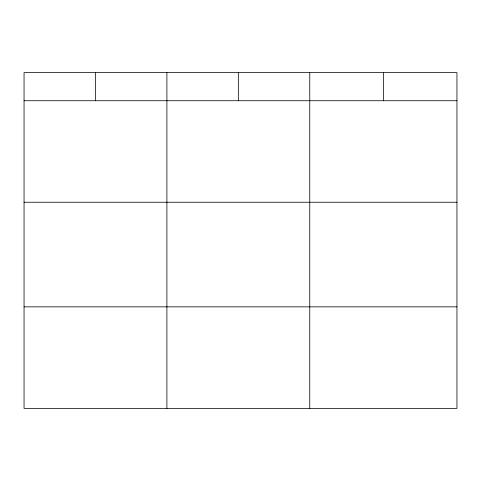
<?xml version="1.0" encoding="UTF-8"?>
<svg xmlns="http://www.w3.org/2000/svg" width="481" height="481" viewBox="0 0 481 481"><rect width="100%" height="100%" fill="white"/><g stroke="black" fill="none" stroke-linecap="round" stroke-linejoin="round"><path stroke-width="0.72" d="M456.95 202.248L456.95 72.631L24.05 72.631L24.05 408.369L456.95 408.369L456.95 202.248L24.05 202.248M24.05 100.727L456.95 100.727M24.05 306.848L456.95 306.848M383.357 72.631L383.357 100.727M309.764 72.631L309.764 408.369M238.335 72.631L238.335 100.727M166.907 72.631L166.907 408.369M95.478 72.631L95.478 100.727"/></g></svg>
